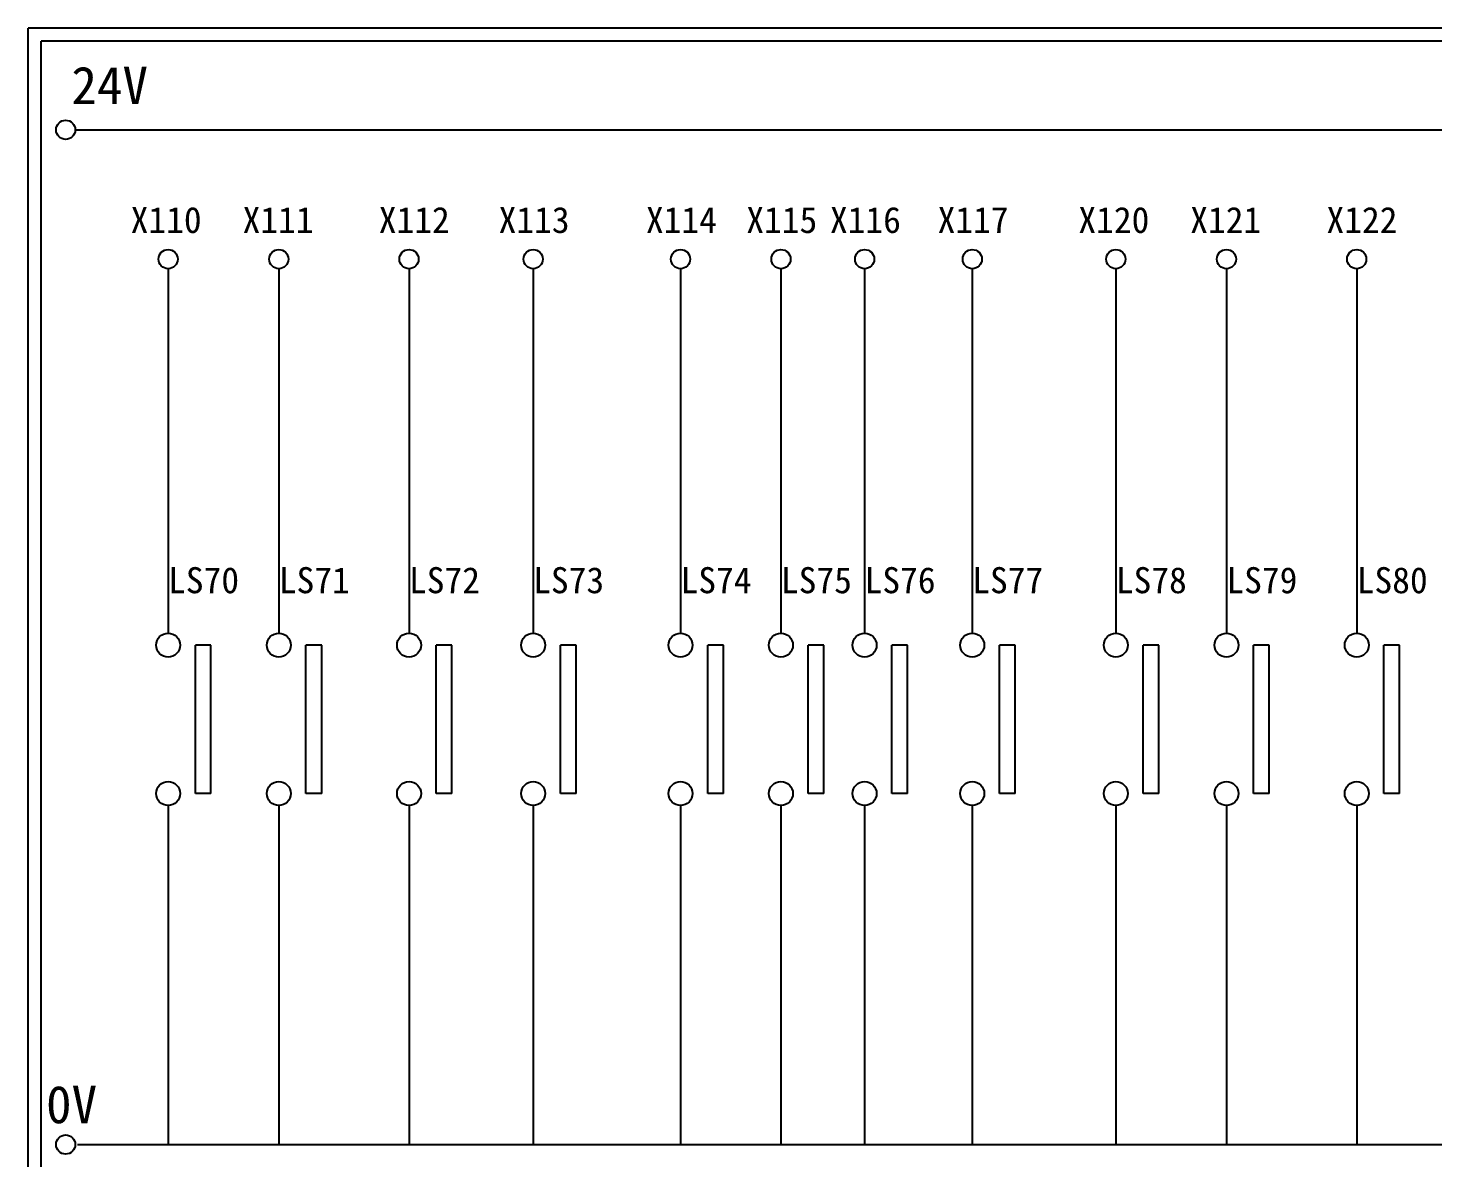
# Model space of a CAD drawing. Extents: x 325 to 612, y 3 to 207.
# Drawn here: x 325.3 to 460, y 98.7 to 207 of the extents above; entities that cross this region are included whole.
import ezdxf

# ---------------------------------------------------------------- set-up
doc = ezdxf.new("R2010")
doc.units = 0
doc.layers.get('0').update_dxf_attribs({"linetype": 'CONTINUOUS'})
for name, color, linetype in [('圖框層', 7, 'CONTINUOUS'), ('文字層', 7, 'CONTINUOUS'), ('標尺寸層', 3, 'CONTINUOUS')]:
    doc.layers.add(name, color=color, linetype=linetype)
doc.styles.add('STSL', font='kaiu.ttf')

msp = doc.modelspace()

# ---------------------------------------------------------------- linework, layer by layer
for p, q in [((342.85, 147.83), (341.35, 147.83)), ((353.46, 147.83), (351.95, 147.83)), ((365.94, 147.83), (364.44, 147.83)), ((377.84, 147.83), (376.34, 147.83)), ((391.96, 147.83), (390.46, 147.83)), ((401.59, 147.83), (400.09, 147.83)), ((409.61, 147.83), (408.1, 147.83)), ((419.93, 147.83), (418.42, 147.83)), ((433.69, 147.83), (432.19, 147.83)), ((444.29, 147.83), (442.79, 147.83)), ((456.78, 147.83), (455.28, 147.83)), ((342.85, 133.6), (341.35, 133.6)), ((353.46, 133.6), (351.95, 133.6)), ((365.94, 133.6), (364.44, 133.6)), ((377.84, 133.6), (376.34, 133.6)), ((391.96, 133.6), (390.46, 133.6)), ((401.59, 133.6), (400.09, 133.6)), ((409.61, 133.6), (408.1, 133.6)), ((419.93, 133.6), (418.42, 133.6)), ((433.69, 133.6), (432.19, 133.6)), ((444.29, 133.6), (442.79, 133.6)), ((456.78, 133.6), (455.28, 133.6))]:
    msp.add_line(p, q)
at = {"layer": '圖框層', "color": 7}
for p, q in [((612.32, 206.97), (325.32, 206.97)), ((325.32, 3), (325.32, 206.97)), ((611.07, 205.72), (326.57, 205.72)), ((326.57, 4.25), (326.57, 205.72))]:
    msp.add_line(p, q, dxfattribs=at)
at = {"layer": '標尺寸層', "color": 7}
for p, q in [((329.84, 197.22), (607.44, 197.22)), ((338.74, 183.91), (338.74, 148.99)), ((349.35, 183.91), (349.35, 148.99)), ((361.83, 183.91), (361.83, 148.99)), ((373.73, 183.91), (373.73, 148.99)), ((387.86, 183.91), (387.86, 148.99)), ((397.48, 183.91), (397.48, 148.99)), ((405.5, 183.91), (405.5, 148.99)), ((415.82, 183.91), (415.82, 148.99)), ((429.58, 183.91), (429.58, 148.99)), ((440.18, 183.91), (440.18, 148.99)), ((452.67, 183.91), (452.67, 148.99)), ((341.35, 133.6), (341.35, 147.83)), ((342.85, 133.6), (342.85, 147.83)), ((351.95, 133.6), (351.95, 147.83)), ((353.46, 133.6), (353.46, 147.83)), ((364.44, 133.6), (364.44, 147.83)), ((365.94, 133.6), (365.94, 147.83)), ((376.34, 133.6), (376.34, 147.83)), ((377.84, 133.6), (377.84, 147.83)), ((390.46, 133.6), (390.46, 147.83)), ((391.96, 133.6), (391.96, 147.83)), ((400.09, 133.6), (400.09, 147.83)), ((401.59, 133.6), (401.59, 147.83)), ((408.1, 133.6), (408.1, 147.83)), ((409.61, 133.6), (409.61, 147.83)), ((418.42, 133.6), (418.42, 147.83)), ((419.93, 133.6), (419.93, 147.83)), ((432.19, 133.6), (432.19, 147.83)), ((433.69, 133.6), (433.69, 147.83)), ((442.79, 133.6), (442.79, 147.83)), ((444.29, 133.6), (444.29, 147.83)), ((455.28, 133.6), (455.28, 147.83)), ((456.78, 133.6), (456.78, 147.83)), ((338.74, 132.45), (338.74, 99.96)), ((349.35, 132.46), (349.35, 99.96)), ((349.35, 132.45), (349.35, 99.96)), ((361.83, 132.46), (361.83, 99.96)), ((361.83, 132.45), (361.83, 99.96)), ((373.73, 132.46), (373.73, 99.96)), ((373.73, 132.45), (373.73, 99.96)), ((387.86, 132.46), (387.86, 99.96)), ((387.86, 132.45), (387.86, 99.96)), ((397.48, 132.46), (397.48, 99.96)), ((397.48, 132.45), (397.48, 99.96)), ((405.5, 132.46), (405.5, 99.96)), ((405.5, 132.45), (405.5, 99.96)), ((415.82, 132.46), (415.82, 99.96)), ((415.82, 132.45), (415.82, 99.96)), ((429.58, 132.45), (429.58, 99.96)), ((440.18, 132.46), (440.18, 99.96)), ((440.18, 132.45), (440.18, 99.96)), ((452.67, 132.46), (452.67, 99.96)), ((452.67, 132.45), (452.67, 99.96)), ((330.05, 99.96), (607.44, 99.96))]:
    msp.add_line(p, q, dxfattribs=at)
for centre, radius in [((328.92, 197.22), 0.92), ((338.74, 184.83), 0.92), ((349.35, 184.83), 0.92), ((361.83, 184.83), 0.92), ((373.73, 184.83), 0.92), ((387.86, 184.83), 0.92), ((397.48, 184.83), 0.92), ((405.5, 184.83), 0.92), ((415.82, 184.83), 0.92), ((429.58, 184.83), 0.92), ((440.18, 184.83), 0.92), ((452.67, 184.83), 0.92), ((338.74, 147.83), 1.15), ((349.35, 147.83), 1.15), ((361.83, 147.83), 1.15), ((373.73, 147.83), 1.15), ((387.86, 147.83), 1.15), ((397.48, 147.83), 1.15), ((405.5, 147.83), 1.15), ((415.82, 147.83), 1.15), ((429.58, 147.83), 1.15), ((440.18, 147.83), 1.15), ((452.67, 147.83), 1.15), ((338.74, 133.6), 1.15), ((349.35, 133.6), 1.15), ((361.83, 133.6), 1.15), ((373.73, 133.6), 1.15), ((387.86, 133.6), 1.15), ((397.48, 133.6), 1.15), ((405.5, 133.6), 1.15), ((415.82, 133.6), 1.15), ((429.58, 133.6), 1.15), ((440.18, 133.6), 1.15), ((452.67, 133.6), 1.15), ((328.92, 99.96), 0.92)]:
    msp.add_circle(centre, radius, dxfattribs=at)

# ---------------------------------------------------------------- texts
at = {"layer": '圖框層', "color": 4, "style": 'STSL'}
for s, height, p in [('24V', 3.6, (329.47, 199.68)), ('X110', 2.5, (335.15, 187.33)), ('X111', 2.5, (345.88, 187.33)), ('X112', 2.5, (358.93, 187.33)), ('X113', 2.5, (370.42, 187.33)), ('X117', 2.5, (412.5, 187.33)), ('X120', 2.5, (425.99, 187.33)), ('X121', 2.5, (436.71, 187.33)), ('X122', 2.5, (449.77, 187.33)), ('LS70', 2.5, (338.74, 152.8)), ('LS71', 2.5, (349.35, 152.8)), ('LS72', 2.5, (361.83, 152.8)), ('LS73', 2.5, (373.73, 152.8)), ('LS74', 2.5, (387.86, 152.8)), ('LS75', 2.5, (397.48, 152.8)), ('LS76', 2.5, (405.5, 152.8)), ('LS77', 2.5, (415.82, 152.8)), ('LS78', 2.5, (429.58, 152.8)), ('LS79', 2.5, (440.18, 152.8)), ('LS80', 2.5, (452.67, 152.8)), ('0V', 3.6, (327.04, 102))]:
    msp.add_text(s, height=height, dxfattribs=at).set_placement(p)
at = {"layer": '文字層', "color": 4, "style": 'STSL'}
for s, p in [('X114', (384.54, 187.33)), ('X115', (394.16, 187.33)), ('X116', (402.18, 187.33))]:
    msp.add_text(s, height=2.5, dxfattribs=at).set_placement(p)

doc.saveas('drawing.dxf')
